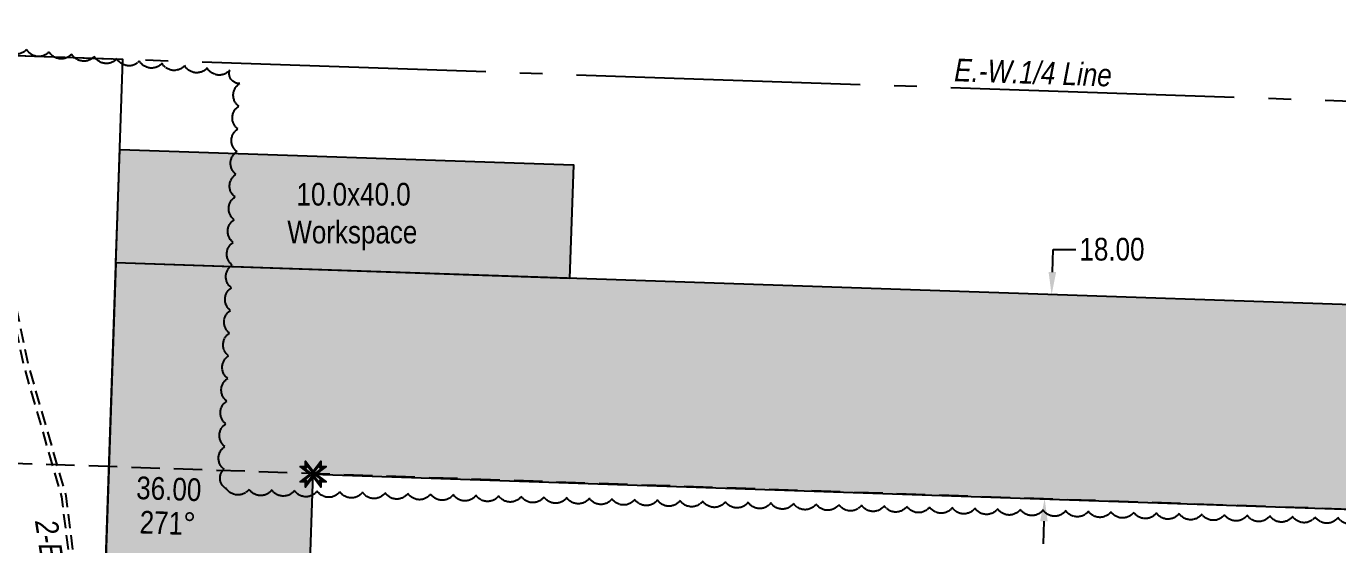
# Model space of a CAD drawing. Extents: x 350042 to 357443, y 6133812 to 6137998.
# Drawn here: x 350583 to 351161, y 6134745 to 6134973 of the extents above; entities that cross this region are included whole.
import ezdxf
from ezdxf.enums import TextEntityAlignment as Align

# ---------------------------------------------------------------- set-up
doc = ezdxf.new("R2010")
doc.units = 0
doc.header["$LTSCALE"] = 5
doc.header["$PDSIZE"] = 0.5
for name, pattern in [('0', [1, 1, 0]), ('foc-ACCESSROAD', [3.75, 2.5, -1.25]), ('foc-QUARTERLINE', [33, 25, -3, 2, -3]), ('UG_PIPE', [1.875, 1.25, -0.625])]:
    doc.linetypes.add(name, pattern=pattern)
doc.layers.get('Defpoints').update_dxf_attribs({"color": 9})
for name, color, linetype in [('AS-PIPE-UG', 44, 'UG_PIPE'), ('AS-PIPE-UG-T', 44, 'Continuous'), ('C-RW', 13, 'Continuous'), ('C-WS', 13, 'foc-ACCESSROAD'), ('L-BD1', 253, 'Continuous'), ('L-MON', 1, 'Continuous'), ('L-SECQ', 8, 'foc-QUARTERLINE'), ('P-PROPOSED', 10, 'Continuous'), ('P-PROPOSED-H', 21, 'Continuous'), ('P-TEMP-BLUE', 146, 'Continuous'), ('P-TEMP-BLUE-T', 146, 'Continuous'), ('P-TXT', 4, 'Continuous'), ('T-BUSH', 110, '0')]:
    doc.layers.add(name, color=color, linetype=linetype)
doc.layers.add('P-TEMP-BLUE-H', color=7, linetype='Continuous', true_color=0x99e6ff)
doc.styles.add('175L', font='ARIALN.TTF', dxfattribs={"height": 10})
doc.styles.add('80CG', font='ARIALN.TTF', dxfattribs={"height": 10})
doc.styles.add('80L', font='ARIALN.TTF', dxfattribs={"height": 10})
doc.dimstyles.new('Compass 5 000', dxfattribs={"dimscale": 5, "dimtxt": 9, "dimasz": 2, "dimexe": 0.2, "dimexo": 0.0625, "dimgap": 0.5, "dimtad": 0, "dimtih": 1, "dimtoh": 1, "dimzin": 0, "dimdsep": 46, "dimtxsty": '80CG', "dimcen": 0.1, "dimse1": 1, "dimse2": 1, "dimclrd": 256, "dimclrt": 256, "dimaunit": 1, "dimadec": 4, "dimazin": 0, "dimtfac": 0.06, "dimtofl": 0, "dimtmove": 0, "dimatfit": 1, "dimfxl": 0.2, "dimtolj": 1, "dimtzin": 0, "dimlwd": -1, "dimarcsym": 0})

# ---------------------------------------------------------------- blocks, each defined once
blk = doc.blocks.new('TEMP')
h = blk.add_hatch(color=255)
h.dxf.hatch_style = 1
h.paths.add_polyline_path([(0, 0.25), (-0.67, 1.15), (-0.67, 0.67), (-1.15, 0.67), (-0.25, 0), (-1.15, -0.67), (-0.67, -0.67), (-0.67, -1.15), (0, -0.25), (0.67, -1.15), (0.67, -0.67), (1.15, -0.67), (0.25, 0), (1.15, 0.67), (0.67, 0.67), (0.67, 1.15)])
h.paths.add_polyline_path([(0.57, 0.85), (0.57, 0.57), (0.85, 0.57), (0.08, 0), (0.85, -0.57), (0.57, -0.57), (0.57, -0.85), (0, -0.08), (-0.57, -0.85), (-0.57, -0.57), (-0.85, -0.57), (-0.08, 0), (-0.85, 0.57), (-0.57, 0.57), (-0.57, 0.85), (0, 0.08)], flags=16)
h = blk.add_hatch(color=1)
h.dxf.hatch_style = 1
h.paths.add_polyline_path([(0, 0.08), (-0.57, 0.85), (-0.57, 0.57), (-0.85, 0.57), (-0.08, 0), (-0.85, -0.57), (-0.57, -0.57), (-0.57, -0.85), (0, -0.08), (0.57, -0.85), (0.57, -0.57), (0.85, -0.57), (0.08, 0), (0.85, 0.57), (0.57, 0.57), (0.57, 0.85)])
at = {"color": 1}
for p, q in [((-0.08, 0), (0.08, 0)), ((0, 0.08), (0, -0.08))]:
    blk.add_line(p, q, dxfattribs=at)
at = {"color": 255, "flags": 128}
blk.add_lwpolyline([(-0.25, 0), (-1.15, 0.67), (-0.67, 0.67), (-0.67, 1.15), (0, 0.25), (0.67, 1.15), (0.67, 0.67), (1.15, 0.67), (0.25, 0), (1.15, -0.67), (0.67, -0.67), (0.67, -1.15), (0, -0.25), (-0.67, -1.15), (-0.67, -0.67), (-1.15, -0.67)], close=True, dxfattribs=at)
at = {"color": 1, "flags": 128}
blk.add_lwpolyline([(-0.08, 0), (-0.85, 0.57), (-0.57, 0.57), (-0.57, 0.85), (0, 0.08), (0.57, 0.85), (0.57, 0.57), (0.85, 0.57), (0.08, 0), (0.85, -0.57), (0.57, -0.57), (0.57, -0.85), (0, -0.08), (-0.57, -0.85), (-0.57, -0.57), (-0.85, -0.57)], close=True, dxfattribs=at)
blk = doc.blocks.new('*D461')
at = {"layer": 'Defpoints', "color": 0, "transparency": 16777216}
for p in [(351035.26, 6134855.11), (351044.18, 6134854.8), (351041.13, 6134765.05)]:
    blk.add_point(p, dxfattribs=at)
at = {"layer": 'P-TXT', "transparency": 16777216}
for p, q in [((351035.6, 6134865.1), (351035.94, 6134875.09)), ((351035.94, 6134875.09), (351045.94, 6134875.09)), ((351031.87, 6134755.36), (351031.53, 6134745.37))]:
    blk.add_line(p, q, dxfattribs=at)
for points in [[(351033.93, 6134865.16), (351037.26, 6134865.04), (351035.26, 6134855.11)], [(351030.2, 6134755.42), (351033.53, 6134755.3), (351032.21, 6134765.35)]]:
    blk.add_solid(points, dxfattribs=at)
at = {"layer": 'P-TXT', "transparency": 16777216, "insert": (351061.88, 6134875.09), "char_height": 10, "attachment_point": 5, "style": '80CG'}
blk.add_mtext('\\A1;18.00', dxfattribs=at)

msp = doc.modelspace()

# ---------------------------------------------------------------- hatches: boundary and pattern name
at = {"layer": 'P-PROPOSED-H'}
h = msp.add_hatch(color=256, dxfattribs=at)
h.dxf.hatch_style = 1
h.paths.add_polyline_path([(351553.587, 6134747.455), (351556.601, 6134837.381), (350623.029, 6134869.121), (350611.943, 6134544.343), (350701.868, 6134541.286), (350709.884, 6134776.139)])
at = {"layer": 'P-TEMP-BLUE-H'}
h = msp.add_hatch(color=256, dxfattribs=at)
h.dxf.hatch_style = 1
h.paths.add_polyline_path([(350822.862, 6134862.327), (350623.029, 6134869.121), (350624.734, 6134919.079), (350824.561, 6134912.285)])

# ---------------------------------------------------------------- linework, layer by layer
at = {"layer": 'AS-PIPE-UG', "flags": 128}
for points in [[(350682.697, 6134437.937), (350683.22, 6134465.846), (350681.334, 6134480.253), (350676.69, 6134490.802), (350663.859, 6134506.241), (350641.272, 6134517.33), (350623.181, 6134527.5), (350616.571, 6134543.28), (350615.799, 6134649.225), (350601.123, 6134766.493), (350584.43, 6134824.437), (350572.128, 6134883.167), (350569.366, 6134893.339), (350565.024, 6134895.477), (350558.344, 6134896.678), (350543.791, 6134898.421), (350434.736, 6134910.367)], [(350680.698, 6134437.974), (350681.218, 6134465.734), (350679.388, 6134479.709), (350674.973, 6134489.739), (350662.594, 6134504.635), (350640.341, 6134515.559), (350621.602, 6134526.094), (350614.575, 6134542.871), (350613.801, 6134649.094), (350599.158, 6134766.089), (350599.158, 6134766.089), (350582.488, 6134823.954), (350570.183, 6134882.699), (350567.673, 6134891.944), (350564.393, 6134893.559), (350558.048, 6134894.699), (350543.563, 6134896.434), (350434.518, 6134908.379)]]:
    msp.add_lwpolyline(points, dxfattribs=at)
at = {"layer": 'C-RW', "flags": 128}
msp.add_lwpolyline([(350328.207, 6134878.849), (350533.093, 6134871.869), (350518.948, 6134457.474), (350968.573, 6134442.193), (350971.63, 6134532.118), (350611.943, 6134544.343), (350626.087, 6134958.73), (350331.221, 6134968.776)], dxfattribs=at)
at = {"layer": 'C-WS', "flags": 128}
msp.add_lwpolyline([(351406.948, 6134102.064), (350507.481, 6134133.046), (350517.808, 6134432.868), (350529.857, 6134782.661), (351429.323, 6134751.679)], close=True, dxfattribs=at)
at = {"layer": 'L-SECQ', "flags": 128}
msp.add_lwpolyline([(350331.225, 6134968.873), (351559.604, 6134926.952)], dxfattribs=at)
at = {"layer": 'P-PROPOSED', "flags": 128}
msp.add_lwpolyline([(351556.601, 6134837.381), (350623.029, 6134869.121), (350611.943, 6134544.343), (350701.868, 6134541.286), (350709.884, 6134776.139), (351553.587, 6134747.455)], dxfattribs=at)
at = {"layer": 'P-TEMP-BLUE', "flags": 128}
msp.add_lwpolyline([(350822.862, 6134862.327), (350623.029, 6134869.121), (350624.734, 6134919.079), (350824.561, 6134912.285)], close=True, dxfattribs=at)
at = {"layer": 'T-BUSH', "flags": 128}
msp.add_lwpolyline([(351556.736, 6134841.389, -0.2491303), (351551.506, 6134843.721, -0.5205671), (351541.522, 6134843.2, -0.5205671), (351531.539, 6134842.679, -0.5205671), (351521.555, 6134842.158, -0.5205671), (351511.571, 6134841.637, -0.5205671), (351501.587, 6134841.115, -0.5205671), (351491.603, 6134840.594, -0.5205671), (351481.619, 6134840.073, -0.5205671), (351471.635, 6134839.552, -0.5205671), (351461.652, 6134839.031, -0.5205671), (351451.668, 6134838.51, -0.5205671), (351441.684, 6134837.989, -0.5205671), (351431.7, 6134837.468, -0.5205671), (351421.716, 6134836.947, -0.5205671), (351411.732, 6134836.426, -0.5205671), (351401.878, 6134834.79, -0.5205671), (351392.042, 6134833.004, -0.5205671), (351382.205, 6134831.219, -0.5205671), (351372.368, 6134829.433, -0.5205671), (351362.532, 6134827.647, -0.5205671), (351352.695, 6134825.861, -0.5205671), (351342.858, 6134824.076, -0.5205671), (351333.022, 6134822.29, -0.5205671), (351323.185, 6134820.504, -0.5205671), (351313.348, 6134818.718, -0.5205671), (351303.512, 6134816.933, -0.5205671), (351293.675, 6134815.147, -0.5205671), (351283.838, 6134813.361, -0.5205671), (351274.002, 6134811.575, -0.5205671), (351264.85, 6134808.675, -0.5205671), (351258.811, 6134800.708, -0.5205671), (351252.772, 6134792.74, -0.5205671), (351246.733, 6134784.773, -0.5205671), (351240.694, 6134776.806, -0.5205671), (351234.655, 6134768.838, -0.5205671), (351228.616, 6134760.871, -0.5205671), (351221.381, 6134755.391, -0.5205671), (351211.387, 6134755.651, -0.5205671), (351201.393, 6134755.91, -0.5205671), (351191.399, 6134756.17, -0.5205671), (351181.405, 6134756.43, -0.5205671), (351171.41, 6134756.69, -0.5205671), (351161.416, 6134756.949, -0.5205671), (351151.422, 6134757.209, -0.5205671), (351141.428, 6134757.469, -0.5205671), (351131.434, 6134757.729, -0.5205671), (351121.44, 6134757.988, -0.5205671), (351111.446, 6134758.248, -0.5205671), (351101.452, 6134758.508, -0.5205671), (351091.458, 6134758.768, -0.5205671), (351081.464, 6134759.027, -0.5205671), (351071.47, 6134759.287, -0.5205671), (351061.476, 6134759.547, -0.5205671), (351051.482, 6134759.806, -0.5205671), (351041.488, 6134760.066, -0.5205671), (351031.494, 6134760.326, -0.5205671), (351021.5, 6134760.586, -0.5205671), (351011.505, 6134760.845, -0.5205671), (351001.511, 6134761.105, -0.5205671), (350991.517, 6134761.365, -0.5205671), (350981.523, 6134761.625, -0.5205671), (350971.529, 6134761.884, -0.5205671), (350961.535, 6134762.144, -0.5205671), (350951.541, 6134762.404, -0.5205671), (350941.547, 6134762.663, -0.5205671), (350931.553, 6134762.923, -0.5205671), (350921.559, 6134763.183, -0.5205671), (350911.565, 6134763.443, -0.5205671), (350901.571, 6134763.702, -0.5205671), (350891.577, 6134763.962, -0.5205671), (350881.583, 6134764.222, -0.5205671), (350871.589, 6134764.482, -0.5205671), (350861.594, 6134764.741, -0.5205671), (350851.6, 6134765.001, -0.5205671), (350841.606, 6134765.261, -0.5205671), (350831.612, 6134765.521, -0.5205671), (350821.618, 6134765.78, -0.5205671), (350811.624, 6134766.04, -0.5205671), (350801.63, 6134766.3, -0.5205671), (350791.636, 6134766.559, -0.5205671), (350781.642, 6134766.819, -0.5205671), (350771.648, 6134767.079, -0.5205671), (350761.654, 6134767.339, -0.5205671), (350751.66, 6134767.598, -0.5205671), (350741.666, 6134767.858, -0.5205671), (350731.672, 6134768.118, -0.5205671), (350721.678, 6134768.378, -0.5205671), (350711.683, 6134768.637, -0.5205671), (350701.689, 6134768.897, -0.5205671), (350691.695, 6134769.157, -0.5205671), (350681.701, 6134769.417, -0.5205671), (350671.707, 6134769.676, -0.5205671), (350670.627, 6134778.275, -0.5205671), (350671.033, 6134788.264, -0.5205671), (350671.439, 6134798.253, -0.5205671), (350671.845, 6134808.242, -0.5205671), (350672.251, 6134818.231, -0.5205671), (350672.657, 6134828.221, -0.5205671), (350673.063, 6134838.21, -0.5205671), (350673.47, 6134848.199, -0.5205671), (350673.876, 6134858.188, -0.5205671), (350674.282, 6134868.177, -0.5205671), (350674.688, 6134878.167, -0.5205671), (350675.094, 6134888.156, -0.5205671), (350675.5, 6134898.145, -0.5205671), (350675.906, 6134908.134, -0.5205671), (350676.313, 6134918.123, -0.5205671), (350676.719, 6134928.112, -0.5205671), (350677.125, 6134938.102, -0.5205671), (350677.531, 6134948.091, -0.5205671), (350673.155, 6134953.936, -0.5205671), (350663.21, 6134954.957, -0.5205671), (350653.264, 6134955.977, -0.5205671), (350643.319, 6134956.998, -0.5205671), (350633.374, 6134958.018, -0.5205671), (350623.429, 6134959.039, -0.5205671), (350613.483, 6134960.059, -0.5205671), (350603.538, 6134961.08, -0.5205671), (350593.593, 6134962.1, -0.5205671), (350583.648, 6134963.121, -0.5205671), (350573.703, 6134964.141, -0.5205671), (350563.757, 6134965.162, -0.5205671), (350553.812, 6134966.182, -0.5205671), (350543.867, 6134967.203, -0.5205671), (350533.922, 6134968.223, -0.5205671), (350523.976, 6134969.244, -0.5205671), (350514.031, 6134970.264, -0.5205671), (350504.086, 6134971.285, -0.5205671), (350494.141, 6134972.306, -0.5205671), (350484.196, 6134973.326, -0.5205671), (350477.72, 6134969.701, -0.5205671), (350475.875, 6134959.876, -0.5205671), (350474.03, 6134950.05, -0.5205671), (350472.185, 6134940.224, -0.5205671), (350470.34, 6134930.398, -0.5205671), (350468.495, 6134920.573, -0.5205671), (350466.65, 6134910.747, -0.5205671), (350464.805, 6134900.921, -0.5205671), (350462.961, 6134891.095, -0.5205671), (350461.116, 6134881.27, -0.5205671), (350459.271, 6134871.444, -0.5205671), (350457.426, 6134861.618, -0.5205671), (350455.581, 6134851.792, -0.5205671), (350453.736, 6134841.967, -0.5205671), (350457.781, 6134833.393, -0.5205671), (350463.464, 6134825.168, -0.5205671), (350469.147, 6134816.943, -0.5205671), (350474.83, 6134808.718, -0.5205671), (350480.514, 6134800.493, -0.5205671), (350486.197, 6134792.268, -0.5205671), (350491.88, 6134784.043, -0.5205671), (350497.563, 6134775.818, -0.5205671), (350503.246, 6134767.593, -0.5205671), (350508.929, 6134759.368, -0.5205671), (350514.613, 6134751.143, -0.5205671), (350520.296, 6134742.918, -0.5205671), (350521.03, 6134733.158, -0.5205671), (350520.999, 6134723.161, -0.5205671), (350520.969, 6134713.163, -0.5205671), (350520.938, 6134703.166, -0.5205671), (350520.908, 6134693.169, -0.5205671), (350520.878, 6134683.171, -0.5205671), (350520.847, 6134673.174, -0.5205671), (350520.817, 6134663.176, -0.5205671), (350520.786, 6134653.179, -0.5205671), (350520.756, 6134643.182, -0.5205671), (350520.725, 6134633.184, -0.5205671), (350520.695, 6134623.187, -0.5205671), (350520.664, 6134613.189, -0.5205671), (350520.634, 6134603.192, -0.5205671), (350520.604, 6134593.195, -0.5205671), (350520.573, 6134583.197, -0.5205671), (350520.543, 6134573.2, -0.5205671), (350520.512, 6134563.202, -0.5205671), (350520.482, 6134553.205, -0.5205671), (350520.451, 6134543.208, -0.5205671), (350520.421, 6134533.21, -0.5205671), (350520.391, 6134523.213, -0.5205671), (350520.36, 6134513.216, -0.5205671), (350520.33, 6134503.218, -0.5205671), (350520.299, 6134493.221, -0.5205671), (350520.269, 6134483.223, -0.5205671), (350520.238, 6134473.226, -0.5205671), (350520.208, 6134463.229, -0.5205671), (350520.177, 6134453.231, -0.5205671), (350520.149, 6134443.873)], format="xyb", dxfattribs=at)

# ---------------------------------------------------------------- block references
at = {"layer": 'L-MON', "xscale": 4.998719999999987, "yscale": 4.998719999999987, "zscale": 4.998719999999987}
msp.add_blockref('TEMP', (350709.884, 6134776.139), dxfattribs=at)

# ---------------------------------------------------------------- texts
at = {"layer": 'AS-PIPE-UG-T', "insert": (350596.045, 6134764.299), "char_height": 9.99744, "attachment_point": 1, "rotation": 278.716803, "style": '175L'}
msp.add_mtext_dynamic_manual_height_columns('\\pi7.6554;{\\fArial Narrow|b0|i1|c0|p34;2-Buried Pipes}', width=89.72555, gutter_width=49.987, heights=[0], dxfattribs=at)
at = {"layer": 'L-BD1', "style": '80L'}
for s, p in [('36.00', (350646.324, 6134769.661)), ('271°', (350645.815, 6134754.674))]:
    msp.add_text(s, height=9.9974, rotation=358.0528, dxfattribs=at).set_placement(p, align=Align.MIDDLE)
at = {"layer": 'L-SECQ', "insert": (350992.609, 6134959.134), "char_height": 9.99744, "attachment_point": 1, "rotation": 358.045422, "style": '175L'}
msp.add_mtext_dynamic_manual_height_columns('{\\fArial Narrow|b0|i1|c0|p34;E.-W.1/4 Line}', width=94.80966, gutter_width=49.987, heights=[0], dxfattribs=at)
at = {"layer": 'P-TEMP-BLUE-T', "insert": (350701.913, 6134904.366), "char_height": 9.99744, "attachment_point": 1, "style": '175L'}
msp.add_mtext_dynamic_manual_height_columns('\\pi0.66375;10.0x40.0\\P\\pi-3.3905;Workspace', width=49.84849, gutter_width=49.987, heights=[0], dxfattribs=at)

# ---------------------------------------------------------------- dimensions: what is measured, and where the dimension line sits
at = {"layer": 'P-TXT'}
dim = msp.add_linear_dim(base=(351035.259, 6134855.106), p1=(351041.13, 6134765.05), p2=(351044.182, 6134854.802), angle=88.052792, text='18.00', dimstyle='Compass 5 000', dxfattribs=at)
dim.commit()
dim.dimension.update_dxf_attribs({"geometry": '*D461', "text_midpoint": (351061.876, 6134875.094), "dimtype": 161})

doc.saveas('drawing.dxf')
